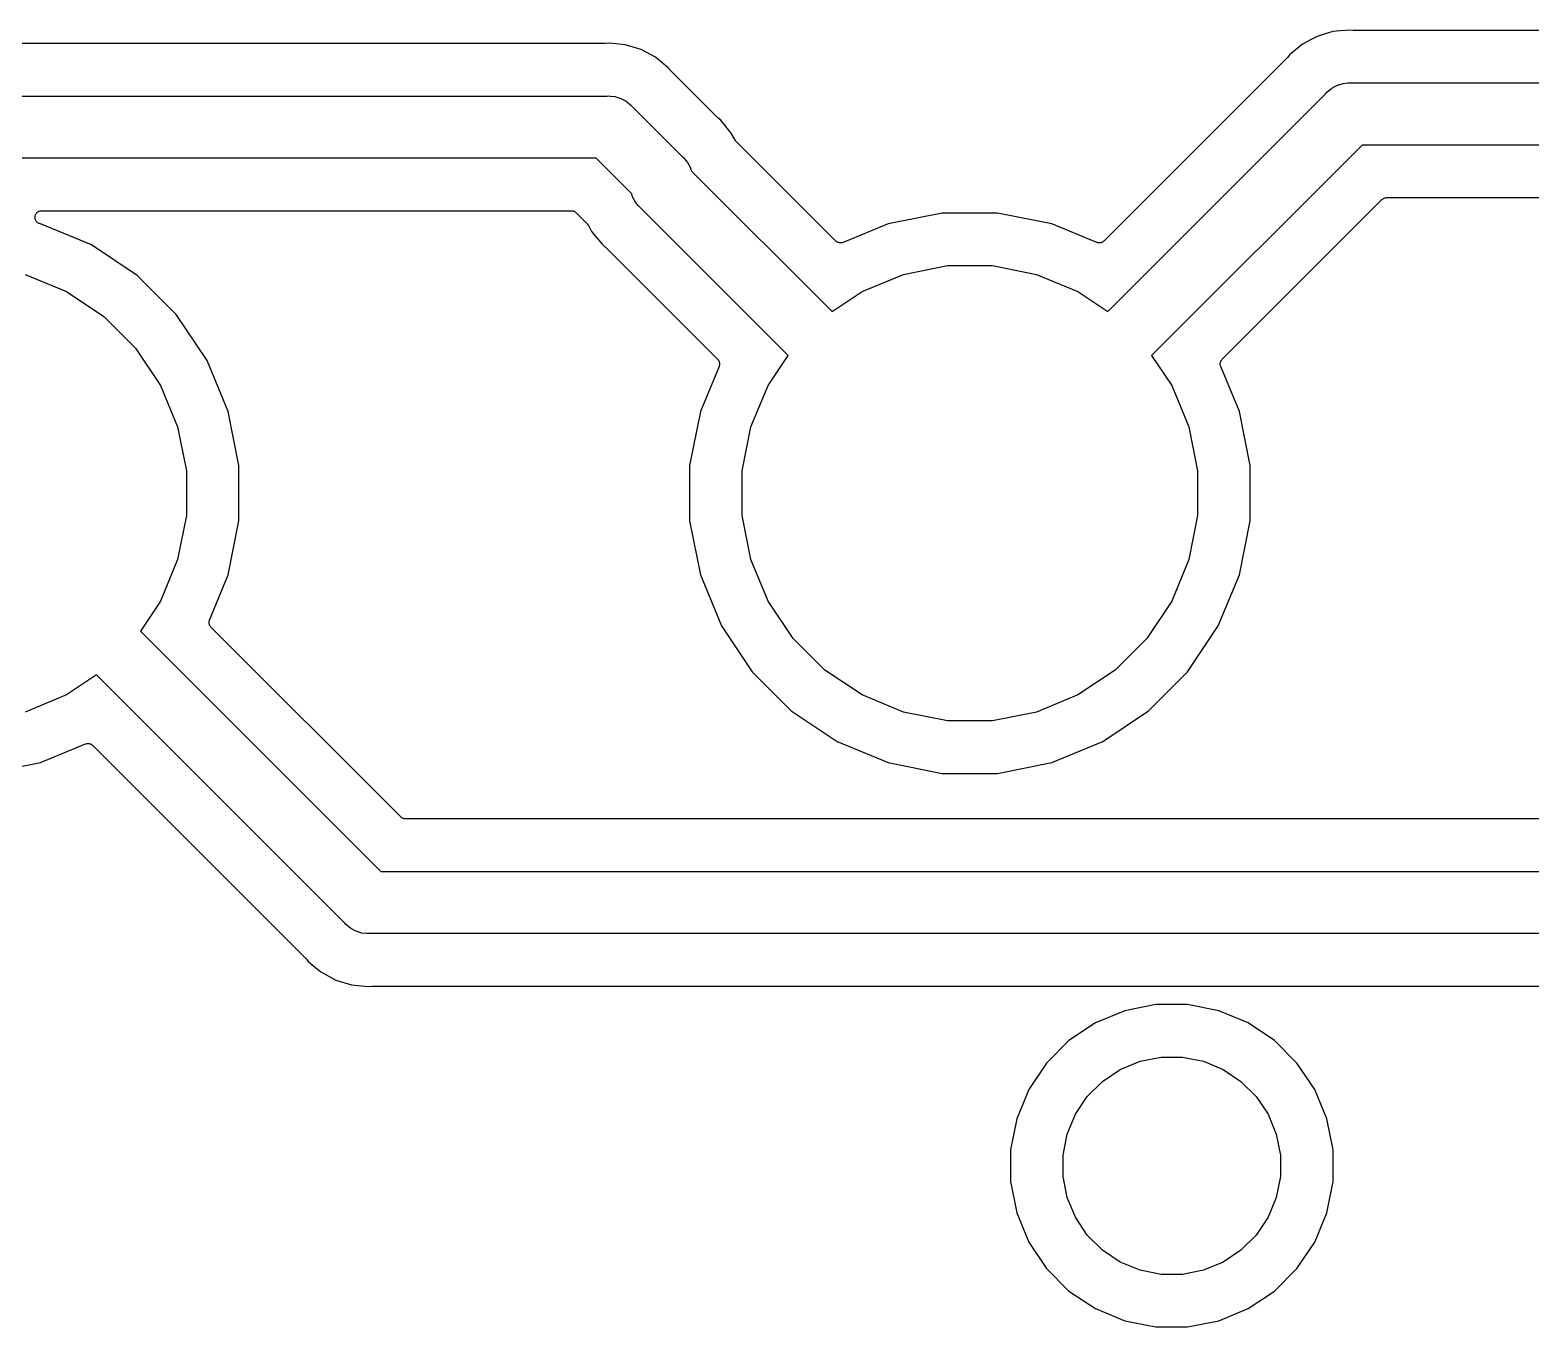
# Model space of a CAD drawing. Extents: x 1 to 139, y -76 to -1.
# Drawn here: x 106.93 to 121.43, y -33.95 to -21.41 of the extents above; entities that cross this region are included whole.
import ezdxf

# ---------------------------------------------------------------- set-up
doc = ezdxf.new("R2010")
doc.units = 0
doc.header["$MEASUREMENT"] = 0
doc.layers.add('BLACK', color=7, linetype='CONTINUOUS')

msp = doc.modelspace()

# ---------------------------------------------------------------- linework, layer by layer
at = {"layer": 'BLACK', "linetype": 'CONTINUOUS'}
for p, q in [((119.434, -21.4539), (119.364, -21.4749)), ((119.517, -21.4287), (119.434, -21.4539)), ((119.434, -21.4539), (119.434, -21.4539)), ((119.434, -21.4539), (119.434, -21.4539)), ((119.587, -21.4217), (119.517, -21.4287)), ((119.638, -21.4167), (119.587, -21.4217)), ((119.587, -21.4217), (119.587, -21.4217)), ((119.675, -21.4131), (119.638, -21.4167)), ((119.638, -21.4167), (119.638, -21.4167)), ((119.712, -21.4167), (119.675, -21.4131)), ((119.714, -21.4167), (119.712, -21.4167)), ((119.717, -21.417), (119.714, -21.4167)), ((119.718, -21.417), (119.717, -21.417)), ((129.73, -21.417), (119.718, -21.417)), ((112.479, -21.544), (105.393, -21.544)), ((112.482, -21.5437), (112.479, -21.544)), ((112.485, -21.5438), (112.482, -21.5437)), ((112.522, -21.5401), (112.485, -21.5437)), ((112.485, -21.5437), (112.485, -21.5438)), ((112.559, -21.5437), (112.522, -21.5401)), ((112.68, -21.5557), (112.559, -21.5437)), ((112.833, -21.6019), (112.68, -21.5557)), ((112.973, -21.6769), (112.833, -21.6019)), ((119.224, -21.5499), (119.153, -21.6081)), ((119.295, -21.5119), (119.224, -21.5499)), ((119.364, -21.4749), (119.295, -21.5118)), ((119.295, -21.5118), (119.295, -21.5119)), ((113.096, -21.7779), (112.973, -21.6769)), ((119.073, -21.6839), (117.304, -23.4527)), ((119.075, -21.6819), (119.073, -21.6839)), ((119.077, -21.68), (119.075, -21.6819)), ((119.078, -21.6793), (119.077, -21.68)), ((119.101, -21.6509), (119.078, -21.6793)), ((119.129, -21.6276), (119.101, -21.6509)), ((119.153, -21.6081), (119.129, -21.6275)), ((119.129, -21.6275), (119.129, -21.6276)), ((119.153, -21.6081), (119.153, -21.6081)), ((113.119, -21.8063), (113.096, -21.7779)), ((113.121, -21.8082), (113.119, -21.8063)), ((113.123, -21.8103), (113.121, -21.8082)), ((113.124, -21.8109), (113.123, -21.8103)), ((113.571, -22.2584), (113.124, -21.8109)), ((117.342, -24.1339), (119.452, -22.0233)), ((119.452, -22.0233), (119.462, -22.0118)), ((119.462, -22.0118), (119.473, -22.0024)), ((119.473, -22.0024), (119.488, -21.9906)), ((119.473, -22.0024), (119.473, -22.0024)), ((119.488, -21.9906), (119.508, -21.9744)), ((119.508, -21.9743), (119.529, -21.963)), ((119.508, -21.9744), (119.508, -21.9743)), ((119.508, -21.9744), (119.508, -21.9744)), ((119.529, -21.963), (119.56, -21.9465)), ((119.56, -21.9465), (119.566, -21.9446)), ((119.56, -21.9465), (119.56, -21.9465)), ((119.56, -21.9465), (119.56, -21.9465)), ((119.566, -21.9446), (119.616, -21.9293)), ((119.616, -21.9293), (119.66, -21.925)), ((119.66, -21.925), (119.675, -21.9235)), ((119.66, -21.925), (119.66, -21.925)), ((119.675, -21.9235), (119.69, -21.925)), ((119.69, -21.925), (135.875, -21.925)), ((92.8927, -22.052), (112.507, -22.052)), ((112.507, -22.052), (112.522, -22.0505)), ((112.522, -22.0505), (112.537, -22.052)), ((112.537, -22.052), (112.537, -22.052)), ((112.537, -22.052), (112.581, -22.0563)), ((112.581, -22.0563), (112.637, -22.0735)), ((112.637, -22.0735), (112.689, -22.1014)), ((112.689, -22.1014), (112.735, -22.1388)), ((112.735, -22.1388), (112.745, -22.1503)), ((112.745, -22.1503), (113.232, -22.6375)), ((113.573, -22.2601), (113.571, -22.2584)), ((113.575, -22.262), (113.573, -22.2601)), ((113.576, -22.2626), (113.575, -22.262)), ((113.604, -22.2859), (113.576, -22.2626)), ((113.705, -22.4089), (113.604, -22.2859)), ((113.739, -22.4725), (113.705, -22.4089)), ((113.741, -22.4748), (113.739, -22.4725)), ((113.742, -22.4772), (113.741, -22.4748)), ((113.744, -22.4799), (113.742, -22.4772)), ((113.746, -22.4828), (113.744, -22.4799)), ((113.748, -22.4847), (113.746, -22.4828)), ((113.75, -22.4869), (113.748, -22.4847)), ((113.75, -22.4875), (113.75, -22.4869)), ((114.715, -23.4527), (113.75, -22.4875)), ((119.799, -22.525), (117.766, -24.5581)), ((135.766, -22.525), (119.799, -22.525)), ((112.398, -22.652), (93.0023, -22.652)), ((112.743, -22.9972), (112.398, -22.652)), ((113.232, -22.6375), (113.243, -22.6468)), ((113.243, -22.6468), (113.253, -22.6583)), ((113.253, -22.6583), (113.281, -22.6925)), ((113.281, -22.6925), (113.281, -22.6925)), ((113.281, -22.6925), (113.309, -22.7446)), ((113.309, -22.7446), (113.317, -22.7728)), ((113.317, -22.7728), (114.678, -24.134)), ((112.751, -23.0254), (112.743, -22.9972)), ((112.779, -23.0775), (112.751, -23.0254)), ((118.447, -24.5953), (119.991, -23.0516)), ((119.991, -23.0514), (119.992, -23.051)), ((119.991, -23.0515), (119.991, -23.0514)), ((119.991, -23.0514), (119.991, -23.0514)), ((119.991, -23.0516), (119.991, -23.0515)), ((119.992, -23.051), (119.996, -23.0473)), ((119.996, -23.0473), (120.001, -23.0436)), ((120.001, -23.0432), (120.007, -23.0405)), ((120.001, -23.0435), (120.001, -23.0432)), ((120.001, -23.0436), (120.001, -23.0435)), ((120.007, -23.0405), (120.012, -23.0378)), ((120.012, -23.0375), (120.018, -23.0359)), ((120.012, -23.0377), (120.012, -23.0375)), ((120.012, -23.0378), (120.012, -23.0377)), ((120.018, -23.0359), (120.024, -23.0342)), ((120.024, -23.0341), (120.03, -23.0336)), ((120.024, -23.0342), (120.024, -23.0341)), ((120.024, -23.0342), (120.024, -23.0342)), ((120.03, -23.0336), (120.036, -23.033)), ((120.036, -23.033), (135.529, -23.033)), ((106.98, -23.2049), (106.982, -23.1989)), ((106.982, -23.1988), (106.985, -23.1935)), ((106.982, -23.1989), (106.982, -23.1988)), ((106.982, -23.1989), (106.982, -23.1989)), ((106.985, -23.1935), (106.988, -23.188)), ((106.988, -23.1879), (106.992, -23.1834)), ((106.988, -23.188), (106.988, -23.1879)), ((106.988, -23.188), (106.988, -23.188)), ((106.992, -23.1834), (106.996, -23.1784)), ((106.996, -23.1784), (107.002, -23.174)), ((106.996, -23.1784), (106.996, -23.1784)), ((106.996, -23.1784), (106.996, -23.1784)), ((107.002, -23.174), (107.006, -23.1706)), ((107.006, -23.1706), (107.011, -23.1677)), ((107.006, -23.1706), (107.006, -23.1706)), ((107.006, -23.1706), (107.006, -23.1706)), ((107.011, -23.1677), (107.017, -23.1648)), ((107.017, -23.1648), (107.022, -23.1632)), ((107.017, -23.1648), (107.017, -23.1648)), ((107.017, -23.1648), (107.017, -23.1648)), ((107.022, -23.1632), (107.029, -23.1612)), ((107.029, -23.1612), (107.035, -23.1606)), ((107.029, -23.1612), (107.029, -23.1612)), ((107.029, -23.1612), (107.029, -23.1612)), ((107.035, -23.1606), (107.041, -23.16)), ((107.041, -23.16), (112.161, -23.16)), ((112.161, -23.16), (112.161, -23.16)), ((112.161, -23.16), (112.161, -23.16)), ((112.161, -23.16), (112.161, -23.16)), ((112.161, -23.16), (112.162, -23.16)), ((112.162, -23.16), (112.168, -23.1607)), ((112.168, -23.1607), (112.174, -23.1613)), ((112.174, -23.1613), (112.174, -23.1614)), ((112.174, -23.1614), (112.174, -23.1614)), ((112.174, -23.1614), (112.18, -23.1632)), ((112.18, -23.1632), (112.185, -23.1649)), ((112.185, -23.1649), (112.186, -23.165)), ((112.186, -23.165), (112.186, -23.1651)), ((112.186, -23.1651), (112.191, -23.1679)), ((112.191, -23.1679), (112.196, -23.1707)), ((112.196, -23.1707), (112.197, -23.1709)), ((112.197, -23.1709), (112.197, -23.1711)), ((112.197, -23.1711), (112.201, -23.1749)), ((112.201, -23.1749), (112.206, -23.1786)), ((112.206, -23.1786), (112.31, -23.2825)), ((112.805, -23.1082), (112.779, -23.0775)), ((112.779, -23.0775), (112.779, -23.0775)), ((112.817, -23.1232), (112.805, -23.1082)), ((112.828, -23.1325), (112.817, -23.1232)), ((114.254, -24.5582), (112.828, -23.1325)), ((115.743, -23.182), (115.22, -23.2861)), ((116.277, -23.182), (115.743, -23.182)), ((116.8, -23.2861), (116.277, -23.182)), ((106.977, -23.223), (106.978, -23.217)), ((106.977, -23.2231), (106.977, -23.223)), ((106.977, -23.223), (106.977, -23.223)), ((106.978, -23.2287), (106.977, -23.2231)), ((106.978, -23.217), (106.979, -23.2107)), ((106.978, -23.2353), (106.978, -23.2287)), ((106.978, -23.2354), (106.978, -23.2353)), ((106.98, -23.2412), (106.978, -23.2354)), ((106.978, -23.2354), (106.978, -23.2354)), ((106.979, -23.2107), (106.98, -23.2049)), ((106.979, -23.2107), (106.979, -23.2107)), ((106.979, -23.2107), (106.979, -23.2107)), ((106.982, -23.2472), (106.98, -23.2412)), ((106.982, -23.2473), (106.982, -23.2472)), ((106.985, -23.2531), (106.982, -23.2473)), ((106.982, -23.2473), (106.982, -23.2473)), ((106.988, -23.2582), (106.985, -23.2531)), ((106.988, -23.2583), (106.988, -23.2582)), ((106.988, -23.2582), (106.988, -23.2582)), ((106.992, -23.2631), (106.988, -23.2583)), ((106.995, -23.2679), (106.992, -23.2631)), ((107, -23.2721), (106.995, -23.2679)), ((106.995, -23.2679), (106.995, -23.2679)), ((106.995, -23.2679), (106.995, -23.2679)), ((107.005, -23.2759), (107, -23.2721)), ((107.011, -23.279), (107.005, -23.2759)), ((107.005, -23.2759), (107.005, -23.2759)), ((107.005, -23.2759), (107.005, -23.2759)), ((107.016, -23.2818), (107.011, -23.279)), ((107.016, -23.2819), (107.016, -23.2818)), ((107.021, -23.2836), (107.016, -23.2819)), ((107.016, -23.2819), (107.016, -23.2819)), ((107.028, -23.2856), (107.021, -23.2836)), ((107.028, -23.2858), (107.028, -23.2856)), ((107.03, -23.2861), (107.028, -23.2858)), ((107.523, -23.4902), (107.03, -23.2861)), ((112.31, -23.2825), (112.31, -23.2831)), ((112.31, -23.2831), (112.312, -23.2853)), ((112.312, -23.2853), (112.314, -23.2872)), ((112.314, -23.2872), (112.316, -23.2901)), ((112.316, -23.2901), (112.318, -23.2928)), ((112.318, -23.2928), (112.319, -23.2952)), ((112.319, -23.2952), (112.321, -23.2975)), ((112.321, -23.2975), (112.355, -23.3611)), ((115.22, -23.2861), (114.785, -23.4665)), ((117.235, -23.4664), (116.8, -23.2861)), ((107.966, -23.7866), (107.523, -23.4902)), ((112.355, -23.3611), (112.456, -23.4841)), ((112.456, -23.4841), (112.484, -23.5074)), ((114.72, -23.4565), (114.715, -23.4527)), ((114.725, -23.4603), (114.72, -23.4565)), ((114.725, -23.4604), (114.725, -23.4603)), ((114.725, -23.4606), (114.725, -23.4604)), ((114.73, -23.4634), (114.725, -23.4606)), ((114.735, -23.4662), (114.73, -23.4634)), ((114.736, -23.4663), (114.735, -23.4662)), ((114.736, -23.4664), (114.736, -23.4663)), ((114.742, -23.4682), (114.736, -23.4664)), ((114.747, -23.4699), (114.742, -23.4682)), ((114.747, -23.47), (114.747, -23.4699)), ((114.748, -23.47), (114.747, -23.47)), ((114.754, -23.4706), (114.748, -23.47)), ((114.76, -23.4713), (114.754, -23.4706)), ((114.766, -23.4707), (114.76, -23.4713)), ((114.76, -23.4713), (114.76, -23.4713)), ((114.76, -23.4713), (114.76, -23.4713)), ((114.772, -23.4702), (114.766, -23.4707)), ((114.778, -23.4684), (114.772, -23.4701)), ((114.772, -23.4701), (114.772, -23.4702)), ((114.772, -23.4702), (114.772, -23.4702)), ((114.784, -23.4668), (114.778, -23.4684)), ((114.785, -23.4665), (114.784, -23.4666)), ((114.784, -23.4666), (114.784, -23.4666)), ((114.784, -23.4666), (114.784, -23.4666)), ((114.784, -23.4666), (114.784, -23.4668)), ((117.241, -23.4681), (117.235, -23.4664)), ((117.247, -23.4699), (117.241, -23.4681)), ((117.247, -23.47), (117.247, -23.4699)), ((117.247, -23.4699), (117.247, -23.4699)), ((117.253, -23.4706), (117.247, -23.47)), ((117.259, -23.4712), (117.253, -23.4706)), ((117.265, -23.4707), (117.259, -23.4713)), ((117.259, -23.4713), (117.259, -23.4712)), ((117.259, -23.4712), (117.259, -23.4712)), ((117.271, -23.4702), (117.265, -23.4707)), ((117.272, -23.4701), (117.271, -23.4702)), ((117.277, -23.4684), (117.272, -23.4701)), ((117.272, -23.4701), (117.272, -23.4701)), ((117.283, -23.4667), (117.277, -23.4684)), ((117.284, -23.4665), (117.283, -23.4666)), ((117.283, -23.4666), (117.283, -23.4667)), ((117.289, -23.4637), (117.284, -23.4665)), ((117.294, -23.461), (117.289, -23.4637)), ((117.295, -23.4607), (117.294, -23.4608)), ((117.294, -23.4608), (117.294, -23.461)), ((117.299, -23.457), (117.295, -23.4607)), ((117.304, -23.4533), (117.299, -23.457)), ((117.304, -23.4527), (117.304, -23.4529)), ((117.304, -23.4529), (117.304, -23.4529)), ((117.304, -23.4529), (117.304, -23.4529)), ((117.304, -23.4529), (117.304, -23.4533)), ((112.484, -23.5074), (112.485, -23.508)), ((112.485, -23.508), (112.487, -23.5099)), ((112.487, -23.5099), (112.489, -23.5116)), ((112.489, -23.5116), (113.573, -24.5954)), ((106.882, -23.7745), (107.282, -23.9404)), ((114.968, -23.9404), (115.368, -23.7745)), ((115.368, -23.7745), (115.793, -23.69)), ((115.793, -23.69), (116.227, -23.69)), ((116.227, -23.69), (116.652, -23.7745)), ((116.652, -23.7745), (117.052, -23.9404)), ((108.343, -24.1638), (107.966, -23.7866)), ((107.282, -23.9404), (107.642, -24.1811)), ((114.678, -24.134), (114.968, -23.9404)), ((117.052, -23.9404), (117.342, -24.1339)), ((107.642, -24.1811), (107.949, -24.4876)), ((108.64, -24.6073), (108.343, -24.1638)), ((107.949, -24.4876), (108.19, -24.8479)), ((108.844, -25.1001), (108.64, -24.6073)), ((113.573, -24.5954), (113.573, -24.5956)), ((113.573, -24.5956), (113.573, -24.5956)), ((113.573, -24.5956), (113.573, -24.5956)), ((113.573, -24.5956), (113.573, -24.596)), ((113.573, -24.596), (113.577, -24.6006)), ((113.577, -24.6006), (113.581, -24.6052)), ((113.581, -24.6052), (113.581, -24.6055)), ((113.581, -24.6055), (113.581, -24.6057)), ((113.581, -24.6057), (113.584, -24.6109)), ((113.584, -24.6109), (113.587, -24.6162)), ((113.587, -24.6162), (113.587, -24.6165)), ((113.587, -24.6165), (113.587, -24.6167)), ((113.587, -24.6167), (113.588, -24.6224)), ((113.588, -24.6224), (113.59, -24.6281)), ((113.59, -24.6281), (113.59, -24.6283)), ((113.59, -24.6283), (113.59, -24.6286)), ((113.59, -24.6286), (113.591, -24.6346)), ((113.591, -24.6469), (113.59, -24.6527)), ((113.591, -24.6346), (113.591, -24.6404)), ((113.591, -24.6404), (113.591, -24.6407)), ((113.591, -24.6407), (113.591, -24.641)), ((113.591, -24.641), (113.591, -24.6469)), ((114.06, -24.8479), (114.254, -24.5582)), ((117.766, -24.5581), (117.96, -24.8479)), ((118.429, -24.6335), (118.43, -24.6276)), ((118.429, -24.6394), (118.429, -24.6335)), ((118.429, -24.6397), (118.429, -24.6394)), ((118.429, -24.6399), (118.429, -24.6397)), ((118.429, -24.6459), (118.429, -24.6399)), ((118.43, -24.6517), (118.429, -24.6459)), ((118.43, -24.6271), (118.432, -24.6214)), ((118.43, -24.6274), (118.43, -24.6271)), ((118.43, -24.6276), (118.43, -24.6274)), ((118.43, -24.652), (118.43, -24.6517)), ((118.432, -24.6214), (118.434, -24.6158)), ((118.434, -24.6153), (118.437, -24.6101)), ((118.434, -24.6155), (118.434, -24.6153)), ((118.434, -24.6158), (118.434, -24.6155)), ((118.437, -24.6101), (118.439, -24.6048)), ((118.439, -24.6048), (118.44, -24.6046)), ((118.44, -24.6044), (118.444, -24.5998)), ((118.44, -24.6046), (118.44, -24.6044)), ((118.444, -24.5998), (118.447, -24.5953)), ((113.586, -24.6646), (113.406, -25.1001)), ((113.588, -24.659), (113.586, -24.6646)), ((113.59, -24.6533), (113.588, -24.659)), ((113.59, -24.6527), (113.59, -24.653)), ((113.59, -24.653), (113.59, -24.6533)), ((118.43, -24.6523), (118.43, -24.652)), ((118.432, -24.6579), (118.43, -24.6523)), ((118.433, -24.6636), (118.432, -24.6579)), ((118.433, -24.6642), (118.433, -24.6636)), ((118.433, -24.6645), (118.433, -24.6642)), ((118.433, -24.6642), (118.433, -24.6642)), ((118.433, -24.6642), (118.433, -24.6642)), ((118.614, -25.1001), (118.433, -24.6645)), ((108.19, -24.8479), (108.355, -25.2483)), ((113.895, -25.2483), (114.06, -24.8479)), ((117.96, -24.8479), (118.125, -25.2483)), ((108.948, -25.6233), (108.844, -25.1001)), ((113.406, -25.1001), (113.302, -25.6233)), ((118.718, -25.6233), (118.614, -25.1001)), ((108.355, -25.2483), (108.44, -25.6733)), ((113.81, -25.6733), (113.895, -25.2483)), ((118.125, -25.2483), (118.21, -25.6733)), ((108.948, -26.1567), (108.948, -25.6233)), ((113.302, -25.6233), (113.302, -26.1567)), ((118.718, -26.1567), (118.718, -25.6233)), ((108.44, -25.6733), (108.44, -26.1067)), ((113.81, -26.1067), (113.81, -25.6733)), ((118.21, -25.6733), (118.21, -26.1067)), ((108.44, -26.1067), (108.355, -26.5317)), ((108.844, -26.6799), (108.948, -26.1567)), ((113.302, -26.1567), (113.406, -26.6799)), ((113.895, -26.5317), (113.81, -26.1067)), ((118.21, -26.1067), (118.125, -26.5317)), ((118.614, -26.6799), (118.718, -26.1567)), ((108.355, -26.5317), (108.19, -26.9321)), ((114.06, -26.9321), (113.895, -26.5317)), ((118.125, -26.5317), (117.96, -26.9321)), ((108.664, -27.1154), (108.844, -26.6799)), ((113.406, -26.6799), (113.61, -27.1727)), ((118.41, -27.1727), (118.614, -26.6799)), ((108.19, -26.9321), (107.996, -27.2218)), ((114.301, -27.2924), (114.06, -26.9321)), ((117.96, -26.9321), (117.719, -27.2924)), ((108.662, -27.1211), (108.664, -27.1154)), ((107.996, -27.2218), (110.319, -29.545)), ((108.659, -27.1331), (108.66, -27.1273)), ((108.659, -27.139), (108.659, -27.1331)), ((108.659, -27.1393), (108.659, -27.139)), ((108.659, -27.1396), (108.659, -27.1393)), ((108.659, -27.1455), (108.659, -27.1396)), ((108.66, -27.1514), (108.659, -27.1455)), ((108.66, -27.1267), (108.662, -27.1211)), ((108.66, -27.127), (108.66, -27.1267)), ((108.66, -27.1273), (108.66, -27.127)), ((108.66, -27.1517), (108.66, -27.1514)), ((108.66, -27.1519), (108.66, -27.1517)), ((108.662, -27.1575), (108.66, -27.1519)), ((108.663, -27.1633), (108.662, -27.1575)), ((108.663, -27.1635), (108.663, -27.1633)), ((108.663, -27.1638), (108.663, -27.1635)), ((108.666, -27.1691), (108.663, -27.1638)), ((108.669, -27.1743), (108.666, -27.1691)), ((108.669, -27.1745), (108.669, -27.1743)), ((108.669, -27.1748), (108.669, -27.1745)), ((108.673, -27.1793), (108.669, -27.1748)), ((108.677, -27.184), (108.673, -27.1793)), ((108.677, -27.1844), (108.677, -27.184)), ((108.677, -27.1846), (108.677, -27.1844)), ((108.677, -27.1844), (108.677, -27.1844)), ((108.677, -27.1844), (108.677, -27.1844)), ((110.511, -29.0184), (108.677, -27.1846)), ((113.61, -27.1727), (113.907, -27.6163)), ((118.113, -27.6162), (118.41, -27.1727)), ((114.608, -27.5989), (114.301, -27.2924)), ((117.719, -27.2924), (117.412, -27.5989)), ((107.572, -27.646), (107.282, -27.8396)), ((109.972, -30.0467), (107.572, -27.646)), ((113.907, -27.6163), (114.284, -27.9934)), ((114.968, -27.8396), (114.608, -27.5989)), ((117.412, -27.5989), (117.052, -27.8396)), ((117.736, -27.9934), (118.113, -27.6162)), ((107.282, -27.8396), (106.882, -28.0055)), ((115.368, -28.0055), (114.968, -27.8396)), ((117.052, -27.8396), (116.652, -28.0055)), ((114.284, -27.9934), (114.727, -28.2898)), ((115.793, -28.09), (115.368, -28.0055)), ((116.227, -28.09), (115.793, -28.09)), ((116.652, -28.0055), (116.227, -28.09)), ((117.293, -28.2898), (117.736, -27.9934)), ((107.03, -28.4939), (107.465, -28.3135)), ((107.465, -28.3135), (107.466, -28.3134)), ((107.466, -28.3132), (107.472, -28.3116)), ((107.466, -28.3134), (107.466, -28.3132)), ((107.466, -28.3134), (107.466, -28.3134)), ((107.466, -28.3134), (107.466, -28.3134)), ((107.472, -28.3116), (107.478, -28.3099)), ((107.478, -28.3098), (107.484, -28.3093)), ((107.478, -28.3099), (107.478, -28.3098)), ((107.478, -28.3098), (107.478, -28.3098)), ((107.484, -28.3093), (107.49, -28.3087)), ((107.49, -28.3087), (107.49, -28.3087)), ((107.49, -28.3087), (107.49, -28.3087)), ((107.49, -28.3087), (107.496, -28.3094)), ((107.496, -28.3094), (107.502, -28.31)), ((107.502, -28.31), (107.503, -28.31)), ((107.503, -28.31), (107.503, -28.3101)), ((107.503, -28.3101), (107.509, -28.3119)), ((107.509, -28.3119), (107.514, -28.3136)), ((107.514, -28.3136), (107.514, -28.3137)), ((107.514, -28.3137), (107.515, -28.3138)), ((107.515, -28.3138), (107.52, -28.3166)), ((107.52, -28.3166), (107.525, -28.3194)), ((107.525, -28.3194), (107.525, -28.3196)), ((107.525, -28.3196), (107.525, -28.3197)), ((107.525, -28.3197), (107.53, -28.3236)), ((107.53, -28.3236), (107.535, -28.3273)), ((107.535, -28.3273), (109.593, -30.3861)), ((114.727, -28.2898), (115.22, -28.4939)), ((116.8, -28.4939), (117.293, -28.2898)), ((106.507, -28.598), (107.03, -28.4939)), ((115.22, -28.4939), (115.743, -28.598)), ((116.277, -28.598), (116.8, -28.4939)), ((115.743, -28.598), (116.277, -28.598)), ((110.516, -29.0221), (110.511, -29.0184)), ((110.52, -29.0259), (110.516, -29.0221)), ((110.52, -29.0261), (110.52, -29.0259)), ((110.521, -29.0263), (110.52, -29.0261)), ((110.526, -29.0291), (110.521, -29.0263)), ((110.531, -29.0319), (110.526, -29.0291)), ((110.531, -29.032), (110.531, -29.0319)), ((110.532, -29.0321), (110.531, -29.032)), ((110.537, -29.0338), (110.532, -29.0321)), ((110.543, -29.0356), (110.537, -29.0338)), ((110.543, -29.0357), (110.543, -29.0356)), ((110.543, -29.0356), (110.543, -29.0356)), ((110.549, -29.0363), (110.543, -29.0357)), ((110.555, -29.037), (110.549, -29.0363)), ((110.556, -29.037), (110.555, -29.037)), ((123.745, -29.037), (110.556, -29.037)), ((110.556, -29.037), (110.556, -29.037)), ((110.556, -29.037), (110.556, -29.037)), ((110.556, -29.037), (110.556, -29.037)), ((110.319, -29.545), (128.831, -29.545)), ((109.982, -30.0582), (109.972, -30.0467)), ((109.993, -30.0675), (109.982, -30.0582)), ((110.028, -30.0956), (109.993, -30.0675)), ((109.993, -30.0675), (109.993, -30.0675)), ((110.071, -30.1191), (110.028, -30.0956)), ((110.08, -30.1235), (110.071, -30.1191)), ((110.136, -30.1407), (110.08, -30.1235)), ((110.18, -30.145), (110.136, -30.1407)), ((110.195, -30.1465), (110.18, -30.145)), ((110.18, -30.145), (110.18, -30.145)), ((110.21, -30.145), (110.195, -30.1465)), ((128.94, -30.145), (110.21, -30.145)), ((109.593, -30.3861), (109.594, -30.3867)), ((109.594, -30.3867), (109.596, -30.3888)), ((109.596, -30.3888), (109.598, -30.3907)), ((109.598, -30.3907), (109.621, -30.4191)), ((109.621, -30.4191), (109.74, -30.5167)), ((109.74, -30.5167), (109.74, -30.5167)), ((109.74, -30.5167), (109.744, -30.5201)), ((109.744, -30.5201), (109.884, -30.5951)), ((109.884, -30.5951), (110.037, -30.6413)), ((110.037, -30.6413), (110.195, -30.6569)), ((110.195, -30.6569), (110.232, -30.6533)), ((110.232, -30.6533), (110.232, -30.6532)), ((110.232, -30.6532), (110.235, -30.6533)), ((110.235, -30.6533), (110.238, -30.653)), ((110.238, -30.653), (128.912, -30.653)), ((117.807, -30.832), (117.506, -30.8919)), ((118.113, -30.832), (117.807, -30.832)), ((118.414, -30.8919), (118.113, -30.832)), ((117.222, -31.0093), (116.967, -31.1798)), ((117.506, -30.8919), (117.222, -31.0093)), ((118.698, -31.0093), (118.414, -30.8919)), ((118.953, -31.1798), (118.698, -31.0093)), ((116.967, -31.1798), (116.75, -31.3968)), ((119.17, -31.3968), (118.953, -31.1798)), ((116.75, -31.3968), (116.579, -31.652)), ((117.291, -31.5744), (117.463, -31.4595)), ((117.463, -31.4595), (117.654, -31.3803)), ((117.654, -31.3803), (117.857, -31.34)), ((117.857, -31.34), (118.063, -31.34)), ((118.063, -31.34), (118.266, -31.3803)), ((118.266, -31.3803), (118.457, -31.4595)), ((118.457, -31.4595), (118.629, -31.5744)), ((119.341, -31.652), (119.17, -31.3968)), ((117.144, -31.7207), (117.291, -31.5744)), ((118.629, -31.5744), (118.776, -31.7207)), ((116.579, -31.652), (116.462, -31.9355)), ((117.03, -31.8926), (117.144, -31.7207)), ((118.776, -31.7207), (118.89, -31.8926)), ((119.458, -31.9355), (119.341, -31.652)), ((116.95, -32.0837), (117.03, -31.8926)), ((118.89, -31.8926), (118.97, -32.0837)), ((116.462, -31.9355), (116.402, -32.2366)), ((119.518, -32.2366), (119.458, -31.9355)), ((116.91, -32.2866), (116.95, -32.0837)), ((118.97, -32.0837), (119.01, -32.2866)), ((116.402, -32.2366), (116.402, -32.5434)), ((116.91, -32.4934), (116.91, -32.2866)), ((119.01, -32.2866), (119.01, -32.4934)), ((119.518, -32.5434), (119.518, -32.2366)), ((116.402, -32.5434), (116.462, -32.8445)), ((116.95, -32.6963), (116.91, -32.4934)), ((119.01, -32.4934), (118.97, -32.6963)), ((119.458, -32.8445), (119.518, -32.5434)), ((117.03, -32.8874), (116.95, -32.6963)), ((118.97, -32.6963), (118.89, -32.8874)), ((116.462, -32.8445), (116.579, -33.128)), ((117.144, -33.0593), (117.03, -32.8874)), ((118.89, -32.8874), (118.776, -33.0593)), ((119.341, -33.128), (119.458, -32.8445)), ((117.291, -33.2056), (117.144, -33.0593)), ((118.776, -33.0593), (118.629, -33.2056)), ((116.579, -33.128), (116.75, -33.3832)), ((117.463, -33.3205), (117.291, -33.2056)), ((118.629, -33.2056), (118.457, -33.3205)), ((119.17, -33.3832), (119.341, -33.128)), ((117.654, -33.3997), (117.463, -33.3205)), ((118.457, -33.3205), (118.266, -33.3997)), ((116.75, -33.3832), (116.967, -33.6002)), ((117.857, -33.44), (117.654, -33.3997)), ((118.063, -33.44), (117.857, -33.44)), ((118.266, -33.3997), (118.063, -33.44)), ((118.953, -33.6002), (119.17, -33.3832)), ((116.967, -33.6002), (117.222, -33.7707)), ((118.698, -33.7707), (118.953, -33.6002)), ((117.222, -33.7707), (117.506, -33.8881)), ((118.414, -33.8881), (118.698, -33.7707)), ((117.506, -33.8881), (117.807, -33.948)), ((118.113, -33.948), (118.414, -33.8881)), ((117.807, -33.948), (118.113, -33.948))]:
    msp.add_line(p, q, dxfattribs=at)

doc.saveas('drawing.dxf')
